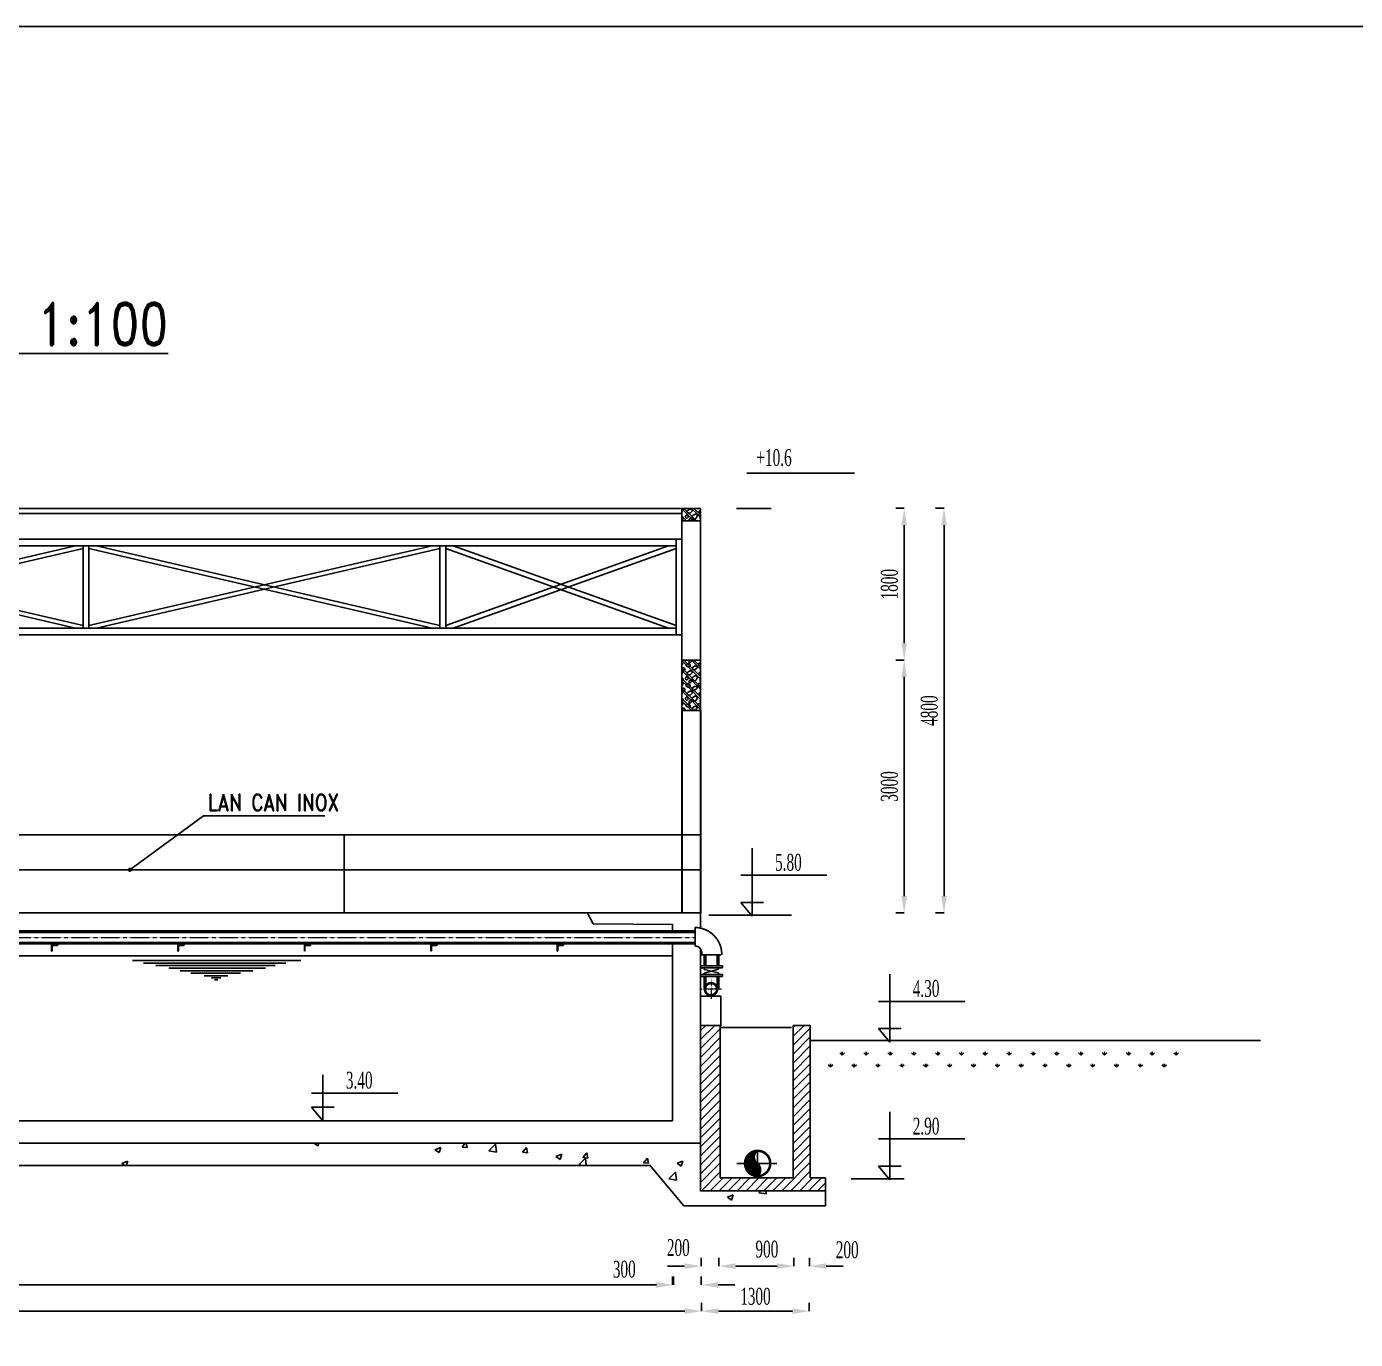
# Model space of a CAD drawing. Header units: millimetres. Extents: x -702765 to 835888, y -645289 to 262.
# Drawn here: x 645903 to 661670, y -296839 to -281263 of the extents above; entities that cross this region are included whole.
import ezdxf
from ezdxf.enums import TextEntityAlignment as Align

# ---------------------------------------------------------------- set-up
doc = ezdxf.new("R2010")
doc.units = ezdxf.units.MM
doc.header["$LTSCALE"] = 0.01
doc.linetypes.add('CENTER', pattern=[2, 1.25, -0.25, 0.25, -0.25])
for name, color, linetype, lineweight in [('duong tam', 6, 'CENTER', 9), ('HATH', 8, 'Continuous', 9), ('NETTHAY', 7, 'Continuous', 30)]:
    doc.layers.add(name, color=color, linetype=linetype, lineweight=lineweight)
for name, color, linetype in [('HACTH', 9, 'Continuous'), ('HATCH', 8, 'Continuous'), ('manh', 8, 'Continuous'), ('ong', 5, 'Continuous'), ('TEXT', 2, 'Continuous'), ('THIN', 8, 'Continuous'), ('TUONG', 7, 'Continuous')]:
    doc.layers.add(name, color=color, linetype=linetype)
doc.styles.add('text', font='romans.shx', dxfattribs={"width": 0.8, "bigfont": 'romansvn.shx'})
doc.styles.add('TUYEN', font='vntimeh.shx', dxfattribs={"width": 0.6, "height": 200})
doc.dimstyles.new('D2', dxfattribs={"dimtxt": 200, "dimasz": 300, "dimexe": 0.18, "dimexo": 6.25, "dimgap": 50, "dimtad": 1, "dimdec": 0, "dimzin": 12, "dimdsep": 46, "dimtxsty": 'TUYEN', "dimcen": 0.09, "dimdle": 80, "dimclrd": 1, "dimclre": 1, "dimclrt": 2, "dimadec": 0, "dimazin": 0, "dimtfac": 0.000899191, "dimtdec": 0, "dimtofl": 0, "dimtmove": 2, "dimatfit": 3, "dimfxl": 0, "dimtolj": 1, "dimtzin": 12, "dimarcsym": 0})

# ---------------------------------------------------------------- blocks, each defined once
blk = doc.blocks.new('*X6')
at = {"color": 0}
for p, q in [((34830, 51085), (34971, 51225)), ((34830, 51076), (34952, 51198)), ((34830, 51067), (34945, 51182)), ((34831, 51095), (34961, 51224)), ((34831, 51059), (34941, 51169)), ((34832, 51051), (34940, 51159)), ((34833, 51105), (34950, 51222)), ((34833, 51044), (34940, 51150)), ((34835, 51037), (34940, 51142)), ((34836, 51117), (34939, 51220)), ((34837, 51030), (34941, 51134)), ((34839, 51023), (34943, 51127)), ((34840, 51130), (34925, 51215)), ((34842, 51017), (34945, 51120)), ((34845, 51011), (34947, 51114)), ((34848, 51147), (34909, 51208)), ((34848, 51005), (34950, 51108)), ((34851, 50999), (34953, 51102)), ((34854, 50994), (34957, 51097)), ((34858, 50989), (34961, 51092)), ((34861, 50984), (34965, 51087)), ((34870, 51178), (34877, 51185)), ((34865, 50979), (34969, 51083)), ((34870, 50974), (34974, 51078)), ((34874, 50969), (34979, 51075)), ((34878, 50965), (34984, 51071)), ((34883, 50961), (34988, 51066)), ((34888, 50957), (34992, 51061)), ((34893, 50953), (34996, 51056)), ((34898, 50950), (35000, 51051)), ((34904, 50946), (35003, 51046)), ((34910, 50943), (35006, 51040)), ((34915, 50940), (35009, 51033)), ((34921, 50937), (35011, 51027)), ((34928, 50935), (35013, 51020)), ((34934, 50933), (35014, 51012)), ((34941, 50931), (35015, 51004)), ((34948, 50929), (35015, 50995)), ((34956, 50928), (35014, 50986)), ((34964, 50927), (35012, 50974)), ((34972, 50926), (35007, 50961))]:
    blk.add_line(p, q, dxfattribs=at)
blk = doc.blocks.new('*X7')
at = {"color": 0}
for p, q in [((34302, 52545), (34467, 52710)), ((34302, 52651), (34361, 52710)), ((34302, 52439), (34536, 52674)), ((35401, 52584), (35527, 52710)), ((35401, 52690), (35421, 52710)), ((35401, 52478), (35605, 52682)), ((34302, 52333), (34536, 52568)), ((35401, 52372), (35605, 52576)), ((34302, 52227), (34536, 52462)), ((34302, 52121), (34536, 52356)), ((35401, 52266), (35605, 52470)), ((35401, 52160), (35605, 52363)), ((34302, 52015), (34536, 52249)), ((35401, 52054), (35605, 52257)), ((34302, 51908), (34536, 52143)), ((34302, 51802), (34536, 52037)), ((35401, 51948), (35605, 52151)), ((35401, 51842), (35605, 52045)), ((34302, 51696), (34536, 51931)), ((35401, 51736), (35605, 51939)), ((34302, 51590), (34536, 51825)), ((34302, 51484), (34536, 51719)), ((35401, 51630), (35605, 51833)), ((35401, 51524), (35605, 51727)), ((34302, 51378), (34536, 51613)), ((35401, 51417), (35605, 51621)), ((34302, 51272), (34536, 51507)), ((34302, 51166), (34536, 51401)), ((35401, 51311), (35605, 51515)), ((35401, 51205), (35605, 51409)), ((34302, 51060), (34536, 51295)), ((35401, 51099), (35605, 51303)), ((34302, 50954), (34536, 51189)), ((35267, 50752), (35605, 51091)), ((35401, 50993), (35605, 51197)), ((34302, 50848), (34536, 51083)), ((34312, 50752), (34536, 50977)), ((35373, 50752), (35605, 50985)), ((34418, 50752), (34571, 50905)), ((34524, 50752), (34677, 50905)), ((34630, 50752), (34783, 50905)), ((34736, 50752), (34889, 50905)), ((34842, 50752), (34995, 50905)), ((34949, 50752), (35101, 50905)), ((35055, 50752), (35207, 50905)), ((35161, 50752), (35313, 50905)), ((35479, 50752), (35631, 50905)), ((35585, 50752), (35737, 50905)), ((35691, 50752), (35783, 50844))]:
    blk.add_line(p, q, dxfattribs=at)
blk = doc.blocks.new('*X5')
at = {"color": 0}
for p, q in [((5515, 34365), (5489, 34392)), ((5515, 34365), (5515, 34403)), ((5515, 34365), (5542, 34392)), ((5798, 34365), (5772, 34392)), ((5798, 34365), (5798, 34403)), ((5798, 34365), (5825, 34392)), ((6081, 34365), (6055, 34392)), ((6081, 34365), (6081, 34403)), ((6081, 34365), (6108, 34392)), ((6364, 34365), (6337, 34392)), ((6364, 34365), (6364, 34403)), ((6364, 34365), (6390, 34392)), ((6647, 34365), (6620, 34392)), ((6647, 34365), (6647, 34403)), ((6647, 34365), (6673, 34392)), ((6930, 34365), (6903, 34392)), ((6930, 34365), (6930, 34403)), ((6930, 34365), (6956, 34392)), ((7212, 34365), (7186, 34392)), ((7212, 34365), (7212, 34403)), ((7212, 34365), (7239, 34392)), ((7495, 34365), (7469, 34392)), ((7495, 34365), (7495, 34403)), ((7495, 34365), (7522, 34392)), ((7778, 34365), (7752, 34392)), ((7778, 34365), (7778, 34403)), ((7778, 34365), (7805, 34392)), ((8061, 34365), (8035, 34392)), ((8061, 34365), (8061, 34403)), ((8061, 34365), (8088, 34392)), ((8344, 34365), (8317, 34392)), ((8344, 34365), (8344, 34403)), ((8344, 34365), (8370, 34392)), ((8627, 34365), (8600, 34392)), ((8627, 34365), (8627, 34403)), ((8627, 34365), (8653, 34392)), ((8910, 34365), (8883, 34392)), ((8910, 34365), (8910, 34403)), ((8910, 34365), (8936, 34392)), ((9192, 34365), (9166, 34392)), ((9192, 34365), (9192, 34403)), ((9192, 34365), (9219, 34392)), ((9475, 34365), (9449, 34392)), ((9475, 34365), (9475, 34403)), ((9475, 34365), (9502, 34392)), ((5374, 34224), (5347, 34250)), ((5374, 34224), (5374, 34261)), ((5374, 34224), (5401, 34250)), ((5657, 34224), (5630, 34250)), ((5657, 34224), (5657, 34261)), ((5657, 34224), (5683, 34250)), ((5940, 34224), (5913, 34250)), ((5940, 34224), (5940, 34261)), ((5940, 34224), (5966, 34250)), ((6223, 34224), (6196, 34250)), ((6223, 34224), (6223, 34261)), ((6223, 34224), (6249, 34250)), ((6505, 34224), (6479, 34250)), ((6505, 34224), (6505, 34261)), ((6505, 34224), (6532, 34250)), ((6788, 34224), (6762, 34250)), ((6788, 34224), (6788, 34261)), ((6788, 34224), (6815, 34250)), ((7071, 34224), (7045, 34250)), ((7071, 34224), (7071, 34261)), ((7071, 34224), (7098, 34250)), ((7354, 34224), (7327, 34250)), ((7354, 34224), (7354, 34261)), ((7354, 34224), (7380, 34250)), ((7637, 34224), (7610, 34250)), ((7637, 34224), (7637, 34261)), ((7637, 34224), (7663, 34250)), ((7920, 34224), (7893, 34250)), ((7920, 34224), (7920, 34261)), ((7920, 34224), (7946, 34250)), ((8202, 34224), (8176, 34250)), ((8202, 34224), (8202, 34261)), ((8202, 34224), (8229, 34250)), ((8485, 34224), (8459, 34250)), ((8485, 34224), (8485, 34261)), ((8485, 34224), (8512, 34250)), ((8768, 34224), (8742, 34250)), ((8768, 34224), (8768, 34261)), ((8768, 34224), (8795, 34250)), ((9051, 34224), (9024, 34250)), ((9051, 34224), (9051, 34261)), ((9051, 34224), (9077, 34250)), ((9334, 34224), (9307, 34250)), ((9334, 34224), (9334, 34261)), ((9334, 34224), (9360, 34250))]:
    blk.add_line(p, q, dxfattribs=at)
blk = doc.blocks.new('*D63')
at = {"layer": 'Defpoints', "color": 0, "linetype": 'Continuous'}
for p in [(629832, -295337), (653578, -295337), (653578, -296193)]:
    blk.add_point(p, dxfattribs=at)
at = {"layer": 'HACTH', "color": 1, "linetype": 'ByBlock', "lineweight": -2}
for p, q in [((629832, -296093), (629832, -296193)), ((653578, -296093), (653578, -296193)), ((630032, -296193), (653378, -296193))]:
    blk.add_line(p, q, dxfattribs=at)
at = {"layer": 'HACTH', "color": 1, "linetype": 'Continuous'}
for points in [[(630032, -296159), (630032, -296226), (629832, -296193)], [(653378, -296159), (653378, -296226), (653578, -296193)]]:
    blk.add_solid(points, dxfattribs=at)
at = {"layer": 'HACTH', "color": 2, "linetype": 'Continuous', "insert": (641705, -296018), "char_height": 200, "attachment_point": 5, "style": 'TUYEN'}
blk.add_mtext('\\A1;24000', dxfattribs=at)
blk = doc.blocks.new('*D64')
at = {"layer": 'Defpoints', "color": 0, "linetype": 'Continuous'}
for p in [(653567, -295420), (653907, -295420), (653907, -296193)]:
    blk.add_point(p, dxfattribs=at)
at = {"layer": 'HACTH', "color": 1, "linetype": 'ByBlock', "lineweight": -2}
for p, q in [((653567, -296093), (653567, -296193)), ((653907, -296093), (653907, -296193)), ((653367, -296193), (653167, -296193)), ((654107, -296193), (654307, -296193))]:
    blk.add_line(p, q, dxfattribs=at)
at = {"layer": 'HACTH', "color": 1, "linetype": 'Continuous'}
for points in [[(653367, -296159), (653367, -296226), (653567, -296193)], [(654107, -296159), (654107, -296226), (653907, -296193)]]:
    blk.add_solid(points, dxfattribs=at)
at = {"layer": 'HACTH', "color": 2, "linetype": 'Continuous', "insert": (652995, -296007), "char_height": 200, "attachment_point": 5, "style": 'TUYEN'}
blk.add_mtext('\\A1;300', dxfattribs=at)
blk = doc.blocks.new('*D65')
at = {"layer": 'Defpoints', "color": 0, "linetype": 'Continuous'}
for p in [(653907, -295446), (654117, -295446), (654117, -295970)]:
    blk.add_point(p, dxfattribs=at)
at = {"layer": 'HACTH', "color": 1, "linetype": 'ByBlock', "lineweight": -2}
for p, q in [((653907, -295870), (653907, -295970)), ((654117, -295870), (654117, -295970)), ((653707, -295970), (653507, -295970)), ((654317, -295970), (654517, -295970))]:
    blk.add_line(p, q, dxfattribs=at)
at = {"layer": 'HACTH', "color": 1, "linetype": 'Continuous'}
for points in [[(653707, -295936), (653707, -296003), (653907, -295970)], [(654317, -295936), (654317, -296003), (654117, -295970)]]:
    blk.add_solid(points, dxfattribs=at)
at = {"layer": 'HACTH', "color": 2, "linetype": 'Continuous', "insert": (653636, -295751), "char_height": 200, "attachment_point": 5, "style": 'TUYEN'}
blk.add_mtext('\\A1;200', dxfattribs=at)
blk = doc.blocks.new('*D66')
at = {"layer": 'Defpoints', "color": 0, "linetype": 'Continuous'}
for p in [(654117, -295446), (655008, -295446), (655008, -295970)]:
    blk.add_point(p, dxfattribs=at)
at = {"layer": 'HACTH', "color": 1, "linetype": 'ByBlock', "lineweight": -2}
for p, q in [((654117, -295870), (654117, -295970)), ((655008, -295870), (655008, -295970)), ((654317, -295970), (654808, -295970))]:
    blk.add_line(p, q, dxfattribs=at)
at = {"layer": 'HACTH', "color": 1, "linetype": 'Continuous'}
for points in [[(654317, -295936), (654317, -296003), (654117, -295970)], [(654808, -295936), (654808, -296003), (655008, -295970)]]:
    blk.add_solid(points, dxfattribs=at)
at = {"layer": 'HACTH', "color": 2, "linetype": 'Continuous', "insert": (654687, -295769), "char_height": 200, "attachment_point": 5, "style": 'TUYEN'}
blk.add_mtext('\\A1;900', dxfattribs=at)
blk = doc.blocks.new('*D67')
at = {"layer": 'Defpoints', "color": 0, "linetype": 'Continuous'}
for p in [(655008, -295472), (655192, -295472), (655192, -295970)]:
    blk.add_point(p, dxfattribs=at)
at = {"layer": 'HACTH', "color": 1, "linetype": 'ByBlock', "lineweight": -2}
for p, q in [((655008, -295870), (655008, -295970)), ((655192, -295870), (655192, -295970)), ((654808, -295970), (654608, -295970)), ((655392, -295970), (655592, -295970))]:
    blk.add_line(p, q, dxfattribs=at)
at = {"layer": 'HACTH', "color": 1, "linetype": 'Continuous'}
for points in [[(654808, -295936), (654808, -296003), (655008, -295970)], [(655392, -295936), (655392, -296003), (655192, -295970)]]:
    blk.add_solid(points, dxfattribs=at)
at = {"layer": 'HACTH', "color": 2, "linetype": 'Continuous', "insert": (655640, -295777), "char_height": 200, "attachment_point": 5, "style": 'TUYEN'}
blk.add_mtext('\\A1;200', dxfattribs=at)
blk = doc.blocks.new('*D68')
at = {"layer": 'Defpoints', "color": 0, "linetype": 'Continuous'}
for p in [(629510, -295835), (653912, -295835), (653912, -296504)]:
    blk.add_point(p, dxfattribs=at)
at = {"layer": 'HACTH', "color": 1, "linetype": 'ByBlock', "lineweight": -2}
for p, q in [((629510, -296404), (629510, -296504)), ((653912, -296404), (653912, -296504)), ((629710, -296504), (653712, -296504))]:
    blk.add_line(p, q, dxfattribs=at)
at = {"layer": 'HACTH', "color": 1, "linetype": 'Continuous'}
for points in [[(629710, -296470), (629710, -296537), (629510, -296504)], [(653712, -296470), (653712, -296537), (653912, -296504)]]:
    blk.add_solid(points, dxfattribs=at)
at = {"layer": 'HACTH', "color": 2, "linetype": 'Continuous', "insert": (641711, -296329), "char_height": 200, "attachment_point": 5, "style": 'TUYEN'}
blk.add_mtext('\\A1;24600', dxfattribs=at)
blk = doc.blocks.new('*D69')
at = {"layer": 'Defpoints', "color": 0, "linetype": 'Continuous'}
for p in [(653912, -295774), (655190, -295774), (655190, -296504)]:
    blk.add_point(p, dxfattribs=at)
at = {"layer": 'HACTH', "color": 1, "linetype": 'ByBlock', "lineweight": -2}
for p, q in [((653912, -296404), (653912, -296504)), ((655190, -296404), (655190, -296504)), ((654112, -296504), (654990, -296504))]:
    blk.add_line(p, q, dxfattribs=at)
at = {"layer": 'HACTH', "color": 1, "linetype": 'Continuous'}
for points in [[(654112, -296470), (654112, -296537), (653912, -296504)], [(654990, -296470), (654990, -296537), (655190, -296504)]]:
    blk.add_solid(points, dxfattribs=at)
at = {"layer": 'HACTH', "color": 2, "linetype": 'Continuous', "insert": (654551, -296329), "char_height": 200, "attachment_point": 5, "style": 'TUYEN'}
blk.add_mtext('\\A1;1300', dxfattribs=at)
blk = doc.blocks.new('*D223')
at = {"layer": 'Defpoints', "color": 0, "linetype": 'Continuous'}
for p in [(656572, -286979), (656789, -286979), (656572, -291779)]:
    blk.add_point(p, dxfattribs=at)
at = {"layer": 'HACTH', "color": 1, "linetype": 'ByBlock', "lineweight": -2}
for p, q in [((656689, -286979), (656789, -286979)), ((656789, -291579), (656789, -287179)), ((656689, -291779), (656789, -291779))]:
    blk.add_line(p, q, dxfattribs=at)
at = {"layer": 'HACTH', "color": 1, "linetype": 'Continuous'}
for points in [[(656755, -287179), (656822, -287179), (656789, -286979)], [(656755, -291579), (656822, -291579), (656789, -291779)]]:
    blk.add_solid(points, dxfattribs=at)
at = {"layer": 'HACTH', "color": 2, "linetype": 'Continuous', "insert": (656614, -289379), "char_height": 200, "attachment_point": 5, "rotation": 90, "style": 'TUYEN'}
blk.add_mtext('\\A1;4800', dxfattribs=at)
blk = doc.blocks.new('*D224')
at = {"layer": 'Defpoints', "color": 0, "linetype": 'Continuous'}
for p in [(655344, -288779), (656316, -288779), (655344, -291779)]:
    blk.add_point(p, dxfattribs=at)
at = {"layer": 'HACTH', "color": 1, "linetype": 'ByBlock', "lineweight": -2}
for p, q in [((656216, -288779), (656316, -288779)), ((656316, -291579), (656316, -288979)), ((656216, -291779), (656316, -291779))]:
    blk.add_line(p, q, dxfattribs=at)
at = {"layer": 'HACTH', "color": 1, "linetype": 'Continuous'}
for points in [[(656283, -288979), (656349, -288979), (656316, -288779)], [(656283, -291579), (656349, -291579), (656316, -291779)]]:
    blk.add_solid(points, dxfattribs=at)
at = {"layer": 'HACTH', "color": 2, "linetype": 'Continuous', "insert": (656141, -290279), "char_height": 200, "attachment_point": 5, "rotation": 90, "style": 'TUYEN'}
blk.add_mtext('\\A1;3000', dxfattribs=at)
blk = doc.blocks.new('*D225')
at = {"layer": 'Defpoints', "color": 0, "linetype": 'Continuous'}
for p in [(655344, -286979), (656316, -286979), (655344, -288779)]:
    blk.add_point(p, dxfattribs=at)
at = {"layer": 'HACTH', "color": 1, "linetype": 'ByBlock', "lineweight": -2}
for p, q in [((656216, -286979), (656316, -286979)), ((656316, -288579), (656316, -287179)), ((656216, -288779), (656316, -288779))]:
    blk.add_line(p, q, dxfattribs=at)
at = {"layer": 'HACTH', "color": 1, "linetype": 'Continuous'}
for points in [[(656283, -287179), (656349, -287179), (656316, -286979)], [(656283, -288579), (656349, -288579), (656316, -288779)]]:
    blk.add_solid(points, dxfattribs=at)
at = {"layer": 'HACTH', "color": 2, "linetype": 'Continuous', "insert": (656141, -287879), "char_height": 200, "attachment_point": 5, "rotation": 90, "style": 'TUYEN'}
blk.add_mtext('\\A1;1800', dxfattribs=at)

msp = doc.modelspace()

# ---------------------------------------------------------------- hatches: boundary and pattern name
h = msp.add_hatch()
h.set_pattern_fill('ANSI31', color=4, scale=60, style=0)
h.set_pattern_definition([(45, (635940.055, -345504.294), (-5.3033009, 5.3033009), [])])
h.paths.add_polyline_path([(646269.3, -292164.2, 0.4142136), (646274.3, -292159.2), (646274.3, -292157.2), (646236.8, -292157.2), (646236.8, -292164.2)])
h.paths.add_polyline_path([(646199.3, -292157.2), (646199.3, -292232.2), (646201.3, -292232.2, 0.4142136), (646206.3, -292227.2), (646206.3, -292172.2, -0.4142136), (646214.3, -292164.2), (646236.8, -292164.2), (646236.8, -292157.2)])
h = msp.add_hatch()
h.set_pattern_fill('ANSI31', color=4, scale=60, style=0)
h.set_pattern_definition([(45, (637440.055, -345504.294), (-5.3033009, 5.3033009), [])])
h.paths.add_polyline_path([(647769.3, -292164.2, 0.4142136), (647774.3, -292159.2), (647774.3, -292157.2), (647736.8, -292157.2), (647736.8, -292164.2)])
h.paths.add_polyline_path([(647699.3, -292157.2), (647699.3, -292232.2), (647701.3, -292232.2, 0.4142136), (647706.3, -292227.2), (647706.3, -292172.2, -0.4142136), (647714.3, -292164.2), (647736.8, -292164.2), (647736.8, -292157.2)])
h = msp.add_hatch()
h.set_pattern_fill('ANSI31', color=4, scale=60, style=0)
h.set_pattern_definition([(45, (638940.055, -345504.294), (-5.3033009, 5.3033009), [])])
h.paths.add_polyline_path([(649269.3, -292164.2, 0.4142136), (649274.3, -292159.2), (649274.3, -292157.2), (649236.8, -292157.2), (649236.8, -292164.2)])
h.paths.add_polyline_path([(649199.3, -292157.2), (649199.3, -292232.2), (649201.3, -292232.2, 0.4142136), (649206.3, -292227.2), (649206.3, -292172.2, -0.4142136), (649214.3, -292164.2), (649236.8, -292164.2), (649236.8, -292157.2)])
h = msp.add_hatch()
h.set_pattern_fill('ANSI31', color=4, scale=60, style=0)
h.set_pattern_definition([(45, (640440.055, -345504.294), (-5.3033009, 5.3033009), [])])
h.paths.add_polyline_path([(650769.3, -292164.2, 0.4142136), (650774.3, -292159.2), (650774.3, -292157.2), (650736.8, -292157.2), (650736.8, -292164.2)])
h.paths.add_polyline_path([(650699.3, -292157.2), (650699.3, -292232.2), (650701.3, -292232.2, 0.4142136), (650706.3, -292227.2), (650706.3, -292172.2, -0.4142136), (650714.3, -292164.2), (650736.8, -292164.2), (650736.8, -292157.2)])
h = msp.add_hatch()
h.set_pattern_fill('ANSI31', color=4, scale=60, style=0)
h.set_pattern_definition([(45, (641940.055, -345504.294), (-5.3033009, 5.3033009), [])])
h.paths.add_polyline_path([(652269.3, -292164.2, 0.4142136), (652274.3, -292159.2), (652274.3, -292157.2), (652236.8, -292157.2), (652236.8, -292164.2)])
h.paths.add_polyline_path([(652199.3, -292157.2), (652199.3, -292232.2), (652201.3, -292232.2, 0.4142136), (652206.3, -292227.2), (652206.3, -292172.2, -0.4142136), (652214.3, -292164.2), (652236.8, -292164.2), (652236.8, -292157.2)])
at = {"layer": 'HACTH'}
h = msp.add_hatch(dxfattribs=at)
h.set_pattern_fill('RUBBLE', color=256, scale=240, style=0)
h.set_pattern_definition([(135, (-316243.25, -129571.3), (-120.01582, 1e-14), [240]), (135, (-316213.25, -129571.3), (-120.01582, 1e-14), [240]), (0, (-316147.25, -129547.3), (240, 240), [12, -72, 12, -144]), (0, (-316027.25, -129535.3), (240, 240), [12, -228]), (0, (-316159.25, -129511.3), (240, 240), [24, -216]), (0, (-316087.25, -129499.3), (240, 240), [12, -228]), (0, (-316195.25, -129487.3), (240, 240), [12, -228]), (0, (-316099.25, -129463.3), (240, 240), [24, -216]), (0, (-316183.25, -129451.3), (240, 240), [24, -84, 12, -120]), (0, (-316183.25, -129427.3), (240, 240), [24, -132, 24, -60]), (0, (-316111.25, -129415.3), (240, 240), [12, -228]), (0, (-316111.25, -129379.3), (240, 240), [12, -228]), (0, (-316243.25, -129367.3), (240, 240), [12, -228]), (0, (-316183.25, -129355.3), (240, 240), [12, -84, 24, -120]), (90, (-316219.25, -129511.3), (-240, 240), [12, -108, 12, -108]), (90, (-316207.25, -129475.3), (-240, 240), [12, -228]), (90, (-316195.25, -129343.3), (-240, 240), [12, -228]), (90, (-316183.25, -129427.3), (-240, 240), [24, -216]), (90, (-316171.25, -129535.3), (-240, 240), [12, -228]), (90, (-316159.25, -129343.3), (-240, 240), [12, -228]), (90, (-316147.25, -129415.3), (-240, 240), [12, -228]), (90, (-316111.25, -129487.3), (-240, 240), [12, -228]), (90, (-316099.25, -129343.3), (-240, 240), [12, -228]), (90, (-316087.25, -129403.3), (-240, 240), [12, -228]), (90, (-316075.25, -129451.3), (-240, 240), [24, -216]), (90, (-316063.25, -129487.3), (-240, 240), [12, -228]), (90, (-316051.25, -129439.3), (-240, 240), [12, -228]), (90, (-316039.25, -129571.3), (-240, 240), [12, -144, 24, -60]), (45, (-316243.25, -129427.3), (3e-14, 240), [16.968, -84.852, 16.968, -118.7928, 16.968, -84.862455]), (45, (-316171.25, -129523.3), (3e-14, 240), [16.968, -118.7928, 16.968, -33.936, 16.968, -135.778455]), (45, (-316231.25, -129523.3), (3e-14, 240), [16.970563, -220.61736, 33.94104, -67.882316]), (45, (-316159.25, -129475.3), (3e-14, 240), [16.97056, -67.882248, 16.97056, -237.587885]), (45, (-316159.25, -129427.3), (3e-14, 240), [16.97056, -322.440694]), (45, (-316111.25, -129475.3), (3e-14, 240), [16.97056, -322.440694]), (45, (-316063.25, -129451.3), (3e-14, 240), [16.97056, -322.440694]), (45, (-316099.25, -129571.3), (3e-14, 240), [16.97056, -322.440694]), (135, (-316159.25, -129571.3), (-240, 3e-14), [16.97056, -322.440694]), (135, (-316039.25, -129559.3), (-240, 3e-14), [16.970544, -237.58788, 16.970544, -67.882287]), (135, (-316111.25, -129415.3), (-240, 3e-14), [16.97056, -322.440694]), (135, (-316183.25, -129355.3), (-240, 3e-14), [16.97056, -322.440694]), (135, (-316027.25, -129535.3), (-240, 3e-14), [16.97056, -322.440694]), (135, (-316123.25, -129523.3), (-240, 3e-14), [16.97056, -322.440694]), (135, (-316147.25, -129403.3), (-240, 3e-14), [16.97056, -322.440694]), (135, (-316027.25, -129427.3), (-240, 3e-14), [16.97056, -322.440694]), (135, (-316063.25, -129475.3), (-240, 3e-14), [16.97056, -322.440694]), (135, (-316147.25, -129463.3), (-240, 3e-14), [16.97056, -322.440694]), (135, (-316195.25, -129487.3), (-240, 3e-14), [16.9704, -169.705627, 16.9704, -135.764828]), (135, (-316051.25, -129427.3), (-240, 3e-14), [16.970544, -33.941127, 16.970544, -271.52904]), (26.565051, (-316087.25, -129559.3), (240, 1e-07), [26.832, -134.16, 26.832, -348.832314]), (26.565051, (-316027.25, -129499.3), (240, 1e-07), [26.832, -241.488, 26.832, -241.504315]), (26.565051, (-316015.25, -129535.3), (240, 1e-07), [26.832814, -509.8235]), (26.565051, (-316207.25, -129463.3), (240, 1e-07), [26.832814, -509.8235]), (26.565051, (-316183.25, -129403.3), (240, 1e-07), [26.832814, -509.8235]), (26.565051, (-316195.25, -129571.3), (240, 1e-07), [26.832814, -509.8235]), (63.434949, (-316123.25, -129403.3), (1e-08, 240), [26.832814, -509.8235]), (63.434949, (-316135.25, -129547.3), (1e-08, 240), [26.832814, -509.8235]), (63.434949, (-316039.25, -129523.3), (1e-08, 240), [26.832814, -509.8235]), (63.434949, (-316231.25, -129415.3), (1e-08, 240), [26.832814, -509.8235]), (153.434949, (-316087.25, -129499.3), (-240, 1e-08), [26.832814, -509.8235]), (153.434949, (-316147.25, -129547.3), (-240, 1e-08), [26.832814, -509.8235]), (153.434949, (-316219.25, -129499.3), (-240, 1e-08), [26.832814, -509.8235])])
h.paths.add_polyline_path([(653898.8, -286979.1), (653678.8, -286979.1), (653678.8, -287129.1), (653898.8, -287129.1)])
h.paths.add_polyline_path([(653898.8, -288779.1), (653678.8, -288779.1), (653678.8, -289379.1), (653898.8, -289379.1)])

# ---------------------------------------------------------------- linework, layer by layer
at = {"color": 9, "linetype": 'Continuous'}
for p, q in [((653678.8, -286979.1), (653678.8, -287040.3)), ((653678.8, -287346.1), (653678.8, -287040.3)), ((653678.8, -287346.1), (653678.8, -288479.1))]:
    msp.add_line(p, q, dxfattribs=at)
for p, q in [((629459.5, -290852.4), (653898.5, -290852.4)), ((649669.9, -290857.4), (649669.9, -291779.1)), ((653898.5, -290852.4), (653898.5, -291768.3)), ((654511.2, -291009.2), (654511.2, -291816.7)), ((629453.5, -291267.4), (653898.5, -291267.4)), ((654376.5, -291331.9), (655400, -291331.9)), ((654376.5, -291655.2), (654645.8, -291655.2)), ((654511.2, -291816.7), (654376.5, -291655.2)), ((629473.7, -291779.1), (653898.8, -291779.1)), ((652623.8, -291909.3), (652556.6, -291780.4)), ((653898.8, -291779.1), (653898.8, -291959.2)), ((653999.7, -291804.2), (654980, -291804.2)), ((653565.5, -291914.7), (652623.8, -291909.3)), ((653565.5, -291913.5), (653565.5, -292000.9)), ((653565.5, -292137.2), (653565.5, -294244)), ((629873.7, -292289.5), (653565.5, -292289.5)), ((653898.8, -292205.8), (653898.8, -295082.1)), ((656145.1, -292505.9), (656145.1, -293313.5)), ((654138.9, -292768.3), (653897, -292768.3)), ((654138.9, -293119.8), (654138.9, -292768.3)), ((656010.4, -292828.6), (657033.9, -292828.6)), ((653898.8, -293116.8), (654133.8, -293116.8)), ((654133.8, -293116.8), (654133.8, -294921.9)), ((654135.8, -293137.6), (654980, -293137.6)), ((655202.3, -293116.8), (654998.8, -293116.8)), ((654998.8, -293116.8), (654998.8, -294921.9)), ((655202.3, -293116.8), (655202.3, -294921.9)), ((656145.1, -293313.5), (656010.4, -293151.9)), ((656010.4, -293151.9), (656279.7, -293151.9)), ((655196.9, -293294.8), (660543.2, -293294.8)), ((649418.8, -293700.3), (649418.8, -294244)), ((649284.1, -293916.2), (650307.7, -293916.2)), ((649284.1, -294082.5), (649553.5, -294082.5)), ((649418.8, -294244), (649284.1, -294082.5)), ((656145.1, -294138.7), (656145.1, -294946.3)), ((644566, -294244), (653565.5, -294244)), ((644566, -294510.5), (653898.8, -294510.5)), ((656010.4, -294461.4), (657033.9, -294461.4)), ((654577.1, -294601.4), (654577.1, -294914.2)), ((644566, -294777), (653300.8, -294777)), ((653701.3, -295252.5), (653294.2, -294769.4)), ((654329.3, -294751.3), (654805.3, -294751.3)), ((656010.4, -294784.7), (656279.7, -294784.7)), ((656145.1, -294946.3), (656010.4, -294784.7)), ((654133.8, -294921.9), (654998.8, -294921.9)), ((655202.3, -294921.9), (655380.4, -294921.9)), ((655380.4, -294921.9), (655380.4, -295252.5)), ((655688, -294933.7), (656314.4, -294933.7)), ((653898.8, -295074.5), (655380.4, -295074.5)), ((655380.4, -295252.5), (653701.3, -295252.5))]:
    msp.add_line(p, q)
at = {"color": 2}
for p, q in [((646199.3, -292157.2), (646274.3, -292157.2)), ((646199.3, -292157.2), (646199.3, -292232.2)), ((646199.3, -292232.2), (646201.3, -292232.2)), ((646206.3, -292172.2), (646206.3, -292227.2)), ((646214.3, -292164.2), (646269.3, -292164.2)), ((646274.3, -292157.2), (646274.3, -292159.2)), ((647699.3, -292157.2), (647774.3, -292157.2)), ((647699.3, -292157.2), (647699.3, -292232.2)), ((647699.3, -292232.2), (647701.3, -292232.2)), ((647706.3, -292172.2), (647706.3, -292227.2)), ((647714.3, -292164.2), (647769.3, -292164.2)), ((647774.3, -292157.2), (647774.3, -292159.2)), ((649199.3, -292157.2), (649274.3, -292157.2)), ((649199.3, -292157.2), (649199.3, -292232.2)), ((649199.3, -292232.2), (649201.3, -292232.2)), ((649206.3, -292172.2), (649206.3, -292227.2)), ((649214.3, -292164.2), (649269.3, -292164.2)), ((649274.3, -292157.2), (649274.3, -292159.2)), ((650699.3, -292157.2), (650774.3, -292157.2)), ((650699.3, -292157.2), (650699.3, -292232.2)), ((650699.3, -292232.2), (650701.3, -292232.2)), ((650706.3, -292172.2), (650706.3, -292227.2)), ((650714.3, -292164.2), (650769.3, -292164.2)), ((650774.3, -292157.2), (650774.3, -292159.2)), ((652199.3, -292157.2), (652199.3, -292232.2)), ((652199.3, -292157.2), (652274.3, -292157.2)), ((652199.3, -292232.2), (652201.3, -292232.2)), ((652206.3, -292172.2), (652206.3, -292227.2)), ((652214.3, -292164.2), (652269.3, -292164.2)), ((652274.3, -292157.2), (652274.3, -292159.2))]:
    msp.add_line(p, q, dxfattribs=at)
at = {"color": 4}
for p, q in [((653900.3, -292408.8), (654160.6, -292408.8)), ((654160.6, -292431.6), (653900.3, -292431.6)), ((653942, -292431.1), (653942, -292450.2)), ((654114.3, -292447.5), (653942, -292494)), ((653942, -292450.2), (654114.3, -292491.2)), ((654114.3, -292431.1), (654114.3, -292447.5)), ((654160.6, -292408.8), (654160.6, -292431.6)), ((653900.3, -292509.2), (654160.6, -292509.2)), ((654160.6, -292532), (653900.3, -292532)), ((653942, -292494), (653942, -292510.4)), ((654114.3, -292491.2), (654114.3, -292510.4)), ((654160.6, -292509.2), (654160.6, -292532))]:
    msp.add_line(p, q, dxfattribs=at)
at = {"color": 0}
for p, q in [((649311.6, -294510.5), (649359.7, -294542.9)), ((649359.7, -294542.9), (649370.6, -294510.5)), ((651069.5, -294556.5), (651108.1, -294510.5)), ((651129.4, -294561.7), (651119.9, -294510.5)), ((650747.1, -294589.5), (650817.1, -294562.6)), ((650747.1, -294589.5), (650796.8, -294623)), ((650796.9, -294623), (650817.1, -294562.6)), ((651069.5, -294556.5), (651129.3, -294561.7)), ((651389, -294603.7), (651466.9, -294522.5)), ((651389, -294603.7), (651478, -294617.5)), ((651478, -294617.5), (651466.9, -294522.5)), ((647032.6, -294751.8), (647102.6, -294724.9)), ((647032.6, -294751.8), (647069.9, -294777)), ((647085.2, -294777), (647102.7, -294725)), ((652456.3, -294769.2), (652506.4, -294777)), ((653221.3, -294744.7), (653269.5, -294687.3)), ((653221.3, -294744.7), (653281.1, -294749.9)), ((653621.3, -294749.6), (653691.4, -294722.8)), ((653621.3, -294749.6), (653671.1, -294783.2)), ((653523.5, -294934.7), (653601.4, -294853.5)), ((653523.5, -294934.7), (653612.4, -294948.5)), ((653612.5, -294948.5), (653601.4, -294853.6)), ((654218.2, -295152.3), (654288.3, -295125.4)), ((654268, -295185.8), (654288.3, -295125.4)), ((654590.7, -295100.2), (654615.4, -295074.5)), ((654590.7, -295100.2), (654679.7, -295114)), ((654679.7, -295114), (654675.1, -295074.5)), ((654218.2, -295152.3), (654268, -295185.8))]:
    msp.add_line(p, q, dxfattribs=at)
at = {"color": 4}
for points, const_width in [([(629903.7, -292000.9), (653836.3, -292000.9)], 40), ([(653836.3, -291952.1), (653836.3, -292171.4)], 20), ([(629903.7, -292137.2), (653836.3, -292137.2)], 35), ([(653910.9, -292276.4), (654146.9, -292276.4)], 20), ([(653952, -292276.4), (653952, -292408.8)], 40), ([(654105.9, -292276.4), (654105.9, -292408.8)], 40), ([(653952, -292532), (653952, -292682.4)], 40), ([(654105.9, -292532), (654105.9, -292682.4)], 40)]:
    msp.add_lwpolyline(points, dxfattribs=dict(at, const_width=const_width))
for points, const_width in [([(654151.5, -292276.4, 0.4184008), (653831.8, -291952.1, 0.4184008)], 20), ([(653910.9, -292276.4, 0.4990771), (653831.8, -292171.2, 0.4990771)], 20), ([(654025.2, -292757.7, -1), (654025.2, -292611.6, -1)], 30), ([(654025.2, -292611.6, -1), (654025.2, -292754.7, -1)], 30)]:
    msp.add_lwpolyline(points, format="xyb", dxfattribs=dict(at, const_width=const_width))
at = {"const_width": 30}
for points in [[(654577.1, -294601.4, 1), (654577.1, -294901.2, 1)], [(654577.1, -294901.2, 1), (654577.1, -294601.4, 1)]]:
    msp.add_lwpolyline(points, format="xyb", dxfattribs=at)
at = {"color": 2}
for centre, radius, start, end in [((646201.3, -292227.2), 5, 270, 0), ((646214.3, -292172.2), 8, 90, 180), ((646269.3, -292159.2), 5, 270, 0), ((647701.3, -292227.2), 5, 270, 0), ((647714.3, -292172.2), 8, 90, 180), ((647769.3, -292159.2), 5, 270, 0), ((649201.3, -292227.2), 5, 270, 0), ((649214.3, -292172.2), 8, 90, 180), ((649269.3, -292159.2), 5, 270, 0), ((650701.3, -292227.2), 5, 270, 0), ((650714.3, -292172.2), 8, 90, 180), ((650769.3, -292159.2), 5, 270, 0), ((652201.3, -292227.2), 5, 270, 0), ((652214.3, -292172.2), 8, 90, 180), ((652269.3, -292159.2), 5, 270, 0)]:
    msp.add_arc(centre, radius, start, end, dxfattribs=at)
for centre, radius, start, end in [((654629.9, -294675.9), 93.1, 124.91019, 235.08981), ((654514, -294827.7), 98, 309.7065, 50.2935)]:
    msp.add_arc(centre, radius, start, end)
at = {"layer": 'duong tam', "ltscale": 200}
for p, q in [((629903.7, -292069.1), (653836.3, -292069.1)), ((654025, -292559.3), (654025, -292800)), ((654148.5, -292682.4), (653895.3, -292682.4))]:
    msp.add_line(p, q, dxfattribs=at)
at = {"layer": 'HACTH'}
for p, q in [((647159, -292344.4), (649158.8, -292344.4)), ((647291.5, -292374.5), (648978.1, -292374.5)), ((647436.1, -292404.6), (648851.6, -292404.6)), ((647592.7, -292434.7), (648737.2, -292434.7)), ((647725.2, -292464.8), (648586.6, -292464.8)), ((647851.7, -292494.9), (648442, -292494.9)), ((648008.3, -292525), (648291.4, -292525)), ((648098.7, -292549), (648207.1, -292549)), ((648134.8, -292573.1), (648171, -292573.1)), ((651786.8, -294619.2), (651835, -294561.8)), ((651786.8, -294619.2), (651846.6, -294624.4)), ((651846.6, -294624.5), (651835, -294561.8)), ((652184.2, -294669.6), (652254.2, -294642.7)), ((652184.2, -294669.6), (652233.9, -294703.1)), ((652234, -294703.1), (652254.3, -294642.7)), ((652504.1, -294682), (652552.3, -294624.5)), ((652563.9, -294687.2), (652552.3, -294624.5)), ((652456.3, -294769.2), (652534.1, -294688)), ((652504.1, -294682), (652563.8, -294687.2)), ((652544.5, -294777), (652534.2, -294688)), ((653281.1, -294750), (653269.6, -294687.3)), ((653671.1, -294783.2), (653691.4, -294722.8))]:
    msp.add_line(p, q, dxfattribs=at)
at = {"layer": 'HATCH'}
msp.add_line((653898.8, -287325.6), (653898.8, -288779.1), dxfattribs=at)
at = {"layer": 'manh'}
for p, q in [((653678.8, -286979.1), (629693.7, -286979.1)), ((653678.8, -287040.3), (629693.7, -287040.3)), ((653678.8, -287346.1), (629693.7, -287346.1)), ((653608.8, -287422.6), (629763.7, -287422.6)), ((642411.2, -288370.8), (646484.4, -287422.6)), ((642500.5, -287422.6), (646573.7, -288370.8)), ((646573.7, -287422.6), (646573.7, -288402.6)), ((646643.7, -287422.6), (646643.7, -288402.6)), ((646643.7, -288370.8), (650716.9, -287422.6)), ((646733, -287422.6), (650806.2, -288370.8)), ((650806.2, -287422.6), (650806.2, -288402.6)), ((650876.2, -287422.6), (650876.2, -288402.6)), ((650876.2, -288370.8), (653519.6, -287422.6)), ((650965.5, -287422.6), (653608.8, -288370.8)), ((653608.8, -287346.1), (653608.8, -288479.1)), ((642411.2, -287454.5), (646484.4, -288402.6)), ((642500.5, -288402.6), (646573.7, -287454.5)), ((646643.7, -287454.5), (650716.9, -288402.6)), ((646733, -288402.6), (650806.2, -287454.5)), ((650876.2, -287454.5), (653519.6, -288402.6)), ((650965.5, -288402.6), (653608.8, -287454.5)), ((629693.7, -288479.1), (653678.8, -288479.1)), ((653608.8, -288402.6), (629763.7, -288402.6))]:
    msp.add_line(p, q, dxfattribs=at)
at = {"layer": 'NETTHAY'}
for p, q in [((653678.8, -289379.1), (653678.8, -291779.1)), ((653898.8, -289379.1), (653898.8, -291779.1))]:
    msp.add_line(p, q, dxfattribs=at)
at = {"layer": 'NETTHAY', "ltscale": 10}
msp.add_line((653898.8, -289379.1), (653898.8, -290879.1), dxfattribs=at)
at = {"layer": 'ong'}
msp.add_line((654325.2, -286979.1), (654737.1, -286979.1), dxfattribs=at)
at = {"layer": 'TEXT', "linetype": 'Continuous'}
msp.add_lwpolyline([(616019.3, -281263.4), (700699.3, -281263.4), (700699.3, -341066.9), (616019.3, -341066.9)], close=True, dxfattribs=at)
at = {"layer": 'THIN'}
msp.add_line((654448.2, -286563.6), (655725.2, -286563.6), dxfattribs=at)
msp.add_line((654448.2, -286563.6), (655725.2, -286563.6), dxfattribs=at)
msp.add_lwpolyline([(654531.1, -286010.6, 0, 0, 0), (654531.1, -286826.8, 281.2, 0, 0), (654531.1, -286979.1, 0, 0, 0)], format="xyseb", dxfattribs=at)
msp.add_lwpolyline([(654531.1, -286010.6, 0, 0, 0), (654531.1, -286826.8, 281.2, 0, 0), (654531.1, -286979.1, 0, 0, 0)], format="xyseb", dxfattribs=at)
at = {"layer": 'TUONG', "ltscale": 10}
for p, q in [((653678.8, -286979.1), (653678.8, -288779.1)), ((653898.8, -286979.1), (653678.8, -286979.1)), ((653898.8, -286979.1), (653898.8, -288779.1)), ((653898.8, -286979.1), (653898.8, -288779.1)), ((653898.8, -287129.1), (653678.8, -287129.1)), ((653678.8, -289379.1), (653678.8, -288779.1)), ((653678.8, -288779.1), (653898.8, -288779.1)), ((653898.8, -289379.1), (653898.8, -288779.1)), ((653898.8, -289379.1), (653898.8, -288779.1)), ((653898.8, -289379.1), (653678.8, -289379.1))]:
    msp.add_line(p, q, dxfattribs=at)

# ---------------------------------------------------------------- block references
at = {"layer": 'HACTH'}
for name, p in [('*X7', (619597.3, -345826.9)), ('*X5', (650066.6, -327831.2)), ('*X6', (619597.3, -345826.9))]:
    msp.add_blockref(name, p, dxfattribs=at)

# ---------------------------------------------------------------- texts
at = {"layer": 'HACTH', "color": 4, "style": 'TUYEN', "width": 0.6}
msp.add_text('+10.6', height=200, dxfattribs=at).set_placement((654562.2, -286476.2))
for s, p in [('5.80', (654942.1, -291279)), ('4.30', (656576, -292775.7)), ('3.40', (649849.8, -293863.3)), ('2.90', (656576, -294408.5))]:
    msp.add_text(s, height=200, dxfattribs=at).set_placement(p, align=Align.CENTER)
at = {"layer": 'HACTH', "color": 4, "attachment_point": 1, "style": 'text'}
for s, insert, char_height, width in [('{\\Fromand,romandvn|c0;\\LMA/W/JT CA/W/ST 2-2 TL 1:100}', (638087.1, -284542.2), 500, 10494.084), ('{\\Fromand,romandvn|c0;LAN CAN INOX}', (648055, -290368.4), 200, 5689.748)]:
    msp.add_mtext(s, dxfattribs=dict(at, insert=insert, char_height=char_height, width=width))

# ---------------------------------------------------------------- dimensions: what is measured, and where the dimension line sits
at = {"layer": 'HACTH', "linetype": 'Continuous'}
for base, p1, p2, picture, middle in [((656316.1, -286979.1), (655344.4, -288779.1), (655344.4, -286979.1), '*D225', (656141.1, -287879.1)), ((656788.7, -286979.1), (656571.8, -291779.1), (656571.8, -286979.1), '*D223', (656613.7, -289379.1)), ((656316.1, -288779.1), (655344.4, -291779.1), (655344.4, -288779.1), '*D224', (656141.1, -290279.1))]:
    dim = msp.add_linear_dim(base=base, p1=p1, p2=p2, angle=90, dimstyle='D2', override={"dimasz": 200, "dimgap": 75, "dimcen": 40, "dimfxl": 100, "dimfxlon": 1, "dimarcsym": 1}, dxfattribs=at)
    dim.commit()
    dim.dimension.update_dxf_attribs({"geometry": picture, "text_midpoint": middle})
for base, p1, p2, text, picture, middle in [((653577.5, -296192.7), (629832.2, -295337.4), (653577.5, -295337.4), '24000', '*D63', (641704.9, -296017.7)), ((655190.1, -296503.6), (653912, -295773.8), (655190.1, -295773.8), '1300', '*D69', (654551, -296328.6)), ((653912, -296503.6), (629509.5, -295834.6), (653912, -295834.6), '24600', '*D68', (641710.7, -296328.6))]:
    dim = msp.add_linear_dim(base=base, p1=p1, p2=p2, text=text, dimstyle='D2', override={"dimasz": 200, "dimgap": 75, "dimcen": 40, "dimfxl": 100, "dimfxlon": 1, "dimarcsym": 1}, dxfattribs=at)
    dim.commit()
    dim.dimension.update_dxf_attribs({"geometry": picture, "text_midpoint": middle})
for base, p1, p2, text, picture, middle in [((653907.5, -296192.7), (653566.8, -295419.5), (653907.5, -295419.5), '300', '*D64', (652994.5, -296006.8)), ((654117.2, -295969.6), (653907.5, -295445.7), (654117.2, -295445.7), '200', '*D65', (653636, -295751.3)), ((655008.3, -295969.6), (654117.2, -295445.7), (655008.3, -295445.7), '900', '*D66', (654686.9, -295769.4)), ((655191.8, -295969.6), (655008.3, -295471.9), (655191.8, -295471.9), '200', '*D67', (655639.7, -295776.5))]:
    dim = msp.add_linear_dim(base=base, p1=p1, p2=p2, text=text, dimstyle='D2', override={"dimasz": 200, "dimgap": 75, "dimcen": 40, "dimfxl": 100, "dimfxlon": 1, "dimarcsym": 1}, dxfattribs=at)
    dim.commit()
    dim.dimension.update_dxf_attribs({"geometry": picture, "text_midpoint": middle, "dimtype": 160})

# ---------------------------------------------------------------- leaders
at = {"layer": 'HATH'}
msp.add_leader([(647129.7, -291267.4), (648002.2, -290627.4), (649443.4, -290627.4)], dimstyle='D2', override={"dimasz": 200, "dimexe": 20, "dimexo": 400, "dimgap": 50, "dimtad": 0, "dimcen": 50, "dimldrblk": 'DotSmall', "dimfxl": 3, "dimfxlon": 1, "dimarcsym": 1}, dxfattribs=at)

doc.saveas('drawing.dxf')
